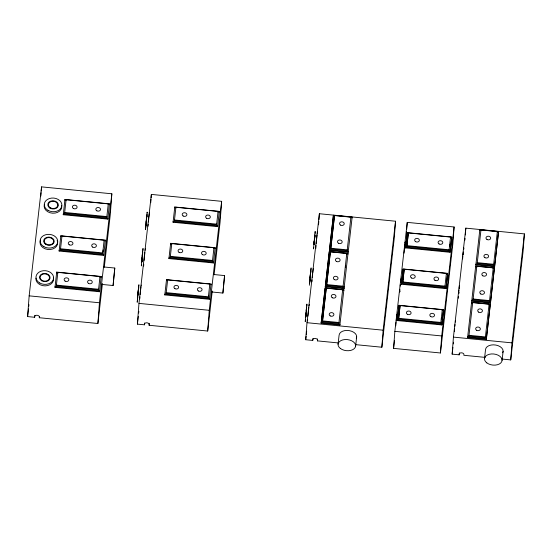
<?xml version="1.0" encoding="UTF-8"?>
<svg xmlns="http://www.w3.org/2000/svg" width="552" height="552" viewBox="0 0 552 552"><rect width="100%" height="100%" fill="white"/><g stroke="black" fill="none" stroke-linecap="round" stroke-linejoin="round"><path stroke-width="0.83" d="M102.203 284.452L113.084 285.522L114.768 268.037L103.886 266.968M114.802 268.106L113.084 285.522M137.593 297.783L137.648 297.887M138.504 289.234L138.517 288.882L138.373 289.71M138.904 285.494L138.89 284.763L137.8 294.395M142.637 252.913L142.582 252.802M143.644 266.092L143.748 264.229M145.859 225.133L145.914 225.244M146.77 216.584L146.715 216.481M147.17 212.844L147.156 212.12L145.473 229.604L145.9 226.417M149.516 213.072L149.502 212.347L149.406 212.879M306.526 308.547L306.47 308.437M309.748 280.775L309.803 280.878M310.659 272.219L310.603 272.115M314.792 235.897L314.737 235.794M317.538 232.385L317.524 231.661L317.283 233.275M405.23 242.638L405.216 242.052L405.023 243.349M138.462 289.876L138.559 288.261L138.035 292.76M141.671 261.993L141.843 259.93M141.767 260.82L141.781 261.565M142.595 253.554L142.699 252.374M142.954 250.373L143.023 248.441L141.933 258.074M146.728 217.226L146.818 215.618L146.639 217.06M305.615 317.096L305.656 316.455M306.484 309.189L306.574 307.574L306.394 309.023M306.843 306.008L306.912 304.076L305.228 321.561L305.47 319.946M309.789 280.126L309.7 281.741L309.879 280.299M310.666 272.412L310.707 271.253L310.424 273.537M307.561 321.071L307.637 319.863M311.059 268.479L310.728 272.702M313.881 244.446L313.922 243.805M315.109 233.365L315.178 231.433L313.495 248.917L313.729 247.303M315.82 248.421L316.041 245.543M396.895 316.248L396.95 314.702L396.764 315.992M399.724 291.787L399.896 289.483M455.476 322.009L455.531 320.464L455.338 321.761M458.367 296.583L458.312 298.128L458.388 297.707M463.735 249.366L463.79 247.82L463.604 249.111M34.824 315.323L34.631 317.276L27.6 316.579L29.159 295.851L41.559 186.873L111.849 193.793L110.29 214.528L104.28 267.306M40.869 196.001L41.117 192.682M41.241 191.02L41.559 186.873M34.631 317.276L34.686 316.531A2.353 1.483 6.5 0 1 37.136 315.282A2.353 1.483 6.5 0 1 39.371 316.993L39.316 317.731L97.89 323.5L102.444 283.486M55 287.371L55.055 286.633L99.574 291.014L99.519 291.753L55 287.371L56.711 272.101L101.23 276.483L101.168 277.221M56.656 272.84L56.711 272.101M56.332 285.839L56.387 285.101L98.56 289.248L98.504 289.986L56.332 285.839L57.836 272.384L100.009 276.531L99.953 277.276M59.133 251.05L59.188 250.304L103.707 254.686L103.652 255.431L59.133 251.05L60.844 235.78L105.356 240.161L105.301 240.9M57.781 273.123L57.836 272.384M60.789 236.518L60.844 235.78M60.465 249.518L60.52 248.773L102.693 252.926L102.637 253.665L60.465 249.518L61.962 236.063L104.142 240.21L104.086 240.948M63.266 214.721L63.321 213.983L107.84 218.364L107.785 219.103L63.266 214.721L64.97 199.451L109.489 203.833L109.434 204.571M61.907 236.801L61.962 236.063M64.915 200.197L64.97 199.451M64.598 213.189L64.653 212.451L106.826 216.598L106.771 217.343L64.598 213.189L66.095 199.734L108.275 203.888L108.22 204.626M66.04 200.48L66.095 199.734M97.89 323.5L99.45 302.765L111.849 193.793M144.645 322.996L144.438 324.811L137.407 324.121L138.966 303.386L151.365 194.414L221.656 201.328L220.096 222.063L214.093 274.848M150.737 202.708L150.993 199.389M151.117 197.733L151.365 194.414M144.438 324.811L144.493 324.072A2.353 1.483 6.5 0 1 146.949 322.817A2.353 1.483 6.5 0 1 149.178 324.535L149.123 325.273L207.697 331.034L212.251 291.021M164.806 294.913L164.862 294.168L209.38 298.549L209.325 299.287L164.806 294.913L166.518 279.636L211.036 284.018L210.981 284.763M166.462 280.382L166.518 279.636M166.138 293.374L166.193 292.636L208.366 296.783L208.311 297.528L166.138 293.374L167.642 279.919L209.815 284.073L209.76 284.811M168.94 258.584L168.995 257.846L213.514 262.228L213.458 262.966L168.94 258.584L170.651 243.315L215.17 247.696L215.114 248.434M167.587 280.664L167.642 279.919M170.596 244.053L170.651 243.315M170.271 257.053L170.326 256.314L212.499 260.461L212.444 261.2L170.271 257.053L171.775 243.598L213.948 247.751L213.893 248.49M173.073 222.263L173.128 221.518L217.647 225.899L217.591 226.644L173.073 222.263L174.784 206.993L219.303 211.375L219.241 212.113M171.72 244.336L171.775 243.598M174.729 207.731L174.784 206.993M174.404 220.731L174.46 219.986L216.632 224.14L216.577 224.878L174.404 220.731L175.909 207.276L218.081 211.423L218.026 212.161M175.853 208.014L175.909 207.276M207.697 331.034L209.256 310.3L221.656 201.328M312.929 338.473L312.736 340.418L305.704 339.728L306.988 322.699L319.387 213.727L395.536 221.221L394.252 238.25L381.853 347.222L355.571 344.634M318.552 224.795L318.808 221.387M318.939 219.689L319.387 213.727M312.736 340.418L312.791 339.68A2.353 1.483 6.5 0 1 315.247 338.431A2.353 1.483 6.5 0 1 317.476 340.142L317.421 340.881L338.617 342.964M343.875 289.772L339.894 325.018L321.147 323.175L325.128 287.923L343.875 289.772L343.82 290.511M342.654 289.821L338.88 323.251L322.478 321.643L326.253 288.206L342.654 289.821L342.599 290.559M325.128 287.923L321.147 323.175M348.008 253.444L344.027 288.696L325.28 286.847L329.261 251.602L348.008 253.444L347.953 254.189M326.253 288.206L322.478 321.643M346.787 253.499L343.013 286.93L326.611 285.315L330.386 251.884L346.787 253.499L346.732 254.237M329.261 251.602L325.28 286.847M352.142 217.122L348.16 252.367L329.413 250.525L333.394 215.28L352.142 217.122L352.086 217.861M330.386 251.884L326.611 285.315M350.92 217.171L347.146 250.608L330.745 248.993L334.519 215.563L350.92 217.171L350.865 217.916M333.394 215.28L329.413 250.525M334.519 215.563L330.745 248.993M338.88 323.251L338.935 322.513L322.534 320.898M339.894 325.018L339.949 324.279L321.209 322.43M343.013 286.93L343.068 286.191L326.667 284.577M345.442 267.651L345.573 265.947M344.027 288.696L344.082 287.951L325.335 286.108M347.146 250.608L347.201 249.863L330.8 248.248M348.16 252.367L348.215 251.629L329.468 249.787M381.853 347.222L383.136 330.193L395.536 221.221M393.569 348.374L394.852 331.345L407.252 222.373L454.11 226.982L452.826 244.012L440.434 352.983L393.569 348.374L394.445 340.715M397.261 320.56L398.972 305.29L443.491 309.672L443.435 310.41L441.779 324.942L397.261 320.56L398.972 305.29M442.269 309.727L440.765 323.175L398.592 319.028L400.096 305.573L442.269 309.727L442.214 310.465M401.394 284.239L403.105 268.969L447.624 273.35L447.568 274.089L445.912 288.62L401.394 284.239L403.105 268.969M400.096 305.573L398.592 319.028M446.402 273.399L444.898 286.854L402.725 282.707L404.23 269.252L446.402 273.399L446.347 274.137M406.417 233.441L406.541 231.737M406.734 229.183L407.252 222.373M405.527 247.91L407.238 232.64L451.757 237.022L451.695 237.767L450.046 252.292L405.527 247.91L407.238 232.64M404.23 269.252L402.725 282.707M450.536 237.077L449.031 250.532L406.858 246.378L408.363 232.923L450.536 237.077L450.48 237.815M408.363 232.923L406.858 246.378M440.765 323.175L440.82 322.437L398.647 318.29M441.779 324.942L443.491 309.672M444.898 286.854L444.953 286.115L402.781 281.962M440.434 352.983L441.71 335.954L454.11 226.982M445.912 288.62L447.624 273.35M449.031 250.532L449.087 249.787L406.914 245.64M450.046 252.292L451.757 237.022M459.367 352.88L459.174 354.832L452.15 354.136L453.427 337.106L465.826 228.135L524.4 233.896L523.117 250.925L510.724 359.904L502.203 359.062M464.929 240.058L465.053 238.354M465.315 234.945L465.826 228.135M459.174 354.832L459.229 354.087A2.353 1.483 6.5 0 1 461.686 352.838A2.353 1.483 6.5 0 1 463.915 354.55L463.859 355.288L485.16 357.385M467.592 337.582L467.647 336.844L486.388 338.686L486.333 339.425L467.592 337.582L471.574 302.33L490.314 304.18L486.333 339.425M468.917 336.051L468.972 335.305L485.374 336.92L485.318 337.665L468.917 336.051L472.691 302.613L489.093 304.228L489.037 304.973M471.511 303.076L471.574 302.33M471.718 301.261L471.774 300.516L490.521 302.365L490.466 303.103L471.718 301.261L475.7 266.009L494.447 267.851L490.466 303.103M472.636 303.358L472.691 302.613M473.05 299.722L473.105 298.984L489.507 300.598L489.451 301.337L473.05 299.722L476.824 266.292L493.226 267.906L493.171 268.645M475.645 266.747L475.7 266.009M475.852 264.932L475.907 264.194L494.654 266.036L494.599 266.775L475.852 264.932L479.833 229.687L498.58 231.529L494.599 266.775M476.769 267.03L476.824 266.292M477.183 263.401L477.238 262.662L493.64 264.277L493.585 265.015L477.183 263.401L480.958 229.97L497.359 231.585L497.304 232.323M479.778 230.425L479.833 229.687M480.902 230.708L480.958 229.97M510.724 359.904L512.001 342.868L524.4 233.896M137.586 297.597L137.669 296.596M137.71 296.251L137.545 298.756L137.731 297.307M138.828 286.695L138.511 290.387M142.651 253.099L142.43 255.521M145.852 224.947L145.928 223.946M145.976 223.601L145.811 226.106L145.99 224.664M147.087 214.052L146.839 217.067M305.608 316.91L305.732 315.565M306.415 310.079L306.539 308.734M309.741 280.582L309.865 279.236M313.874 244.26L313.991 242.914M314.674 237.429L314.84 234.924L314.661 236.373M314.723 237.091L314.799 236.083M400.924 281.258L401.028 279.926M141.795 260.268L142.05 257.66M142.568 254.099L142.333 256.652M139.753 298.88L139.932 296.859M148.019 226.23L148.198 224.215M305.684 315.903L305.822 314.488M306.65 308.354L306.319 311.155L306.532 309.7M309.817 279.581L310.072 276.973M313.95 243.26L314.088 241.838M314.585 238.505L314.916 235.704M311.908 281.872L312.087 279.85M395.763 325.811L396.074 322.409M404.029 253.161L404.34 249.759M454.344 331.573L454.593 328.764M459.354 288.641L459.499 287.026M462.604 258.922L462.859 256.121M138.186 293.036L138.297 291.842M142.03 257.715L141.34 265.926L141.581 264.311M142.437 256.294L142.644 254.065M146.038 222.732L146.183 221.331M146.563 219.192L146.19 223.022M144.065 260.537L144.872 252.512M305.794 314.695L305.939 313.294M310.217 277.339L310.452 274.834M310.355 275.965L310.479 274.627M314.06 242.045L314.198 240.644M314.661 238.54L314.799 237.049M307.954 316.172L308.313 312.411M316.213 243.522L316.579 239.761M396.481 320.988L396.591 319.794M404.747 248.338L404.913 246.551M458.615 293.636L458.967 290.014M463.321 254.099L463.432 252.913M138.035 292.663L137.206 302.255L137.634 299.06M138.069 294.354L138.2 292.974M138.076 294.913L138.304 292.622M146.163 221.393L146.301 220.02M146.342 222.263L146.57 219.972M140.139 294.63L140.518 290.869M148.405 221.98L148.785 218.219M305.918 313.357L306.056 311.977M310.051 277.028L310.19 275.655M310.231 277.897L310.459 275.607M312.294 277.615L312.673 273.861M400.207 286.081L400.386 284.252M462.976 254.914L463.28 251.933M137.931 295.672L138.062 294.257M142.168 256.438L142.306 255.024M142.133 259.323L141.836 262.09M146.301 220.11L146.439 218.702M305.953 314.985L306.084 313.57M305.87 316.42L306.098 314.226M310.19 275.745L310.327 274.337M314.323 239.423L314.585 236.842M314.212 242.335L314.35 240.92M314.136 243.777L314.364 241.576M308.389 311.645L308.83 307.498M316.655 239.002L317.096 234.848M396.26 320.574L396.612 317.255M404.519 247.924L404.878 244.605M454.834 326.335L455.014 324.576M458.884 293.429L459.009 292.256M138.159 291.587L138.276 290.545M142.292 255.265L142.43 253.851M142.078 259.109L141.733 262.11M146.425 218.937L146.563 217.529M142.064 259.343L141.823 261.462M140.594 290.138L140.995 286.612M148.861 217.488L149.261 213.962M306.181 310.9L306.319 309.486M310.314 274.579L310.452 273.164M305.822 316.151L305.96 314.743M314.447 238.25L314.695 235.897M309.927 280.747L309.603 283.625M314.088 243.508L314.226 242.093M312.749 273.123L313.294 268.513M400.573 282.493L401.007 278.801M459.147 288.254L459.471 285.432M27.6 316.579L28.469 308.92M28.759 306.367L28.959 304.663M39.316 317.731L39.454 316.524M98.504 289.986L100.009 276.531M102.637 253.665L104.142 240.21M106.771 217.343L108.275 203.888M102.948 251.664L103.148 249.952M99.519 291.753L101.23 276.483M103.652 255.431L105.356 240.161M107.785 219.103L109.489 203.833M137.407 324.121L138.283 316.455M138.669 313.053L138.862 311.349M149.123 325.273L149.316 323.32M208.311 297.528L209.815 284.073M212.444 261.2L213.948 247.751M216.577 224.878L218.081 211.423M208.394 297.576L208.587 295.872M209.325 299.287L211.036 284.018M213.458 262.966L215.17 247.696M217.591 226.644L219.303 211.375M305.704 339.728L306.098 336.327M306.291 334.622L306.677 331.214M317.421 340.881L317.614 338.928M338.059 344.262L339.094 335.181A8.832 5.568 6.5 0 1 349.444 330.655A8.832 5.568 6.5 0 1 356.261 338.321M355.633 345.994L356.668 336.913M441.317 319.118L441.51 317.407M449.597 246.323L449.79 244.605M452.15 354.136L452.923 347.325M453.309 343.924L453.502 342.219M485.318 337.665L489.093 304.228M489.451 301.337L493.226 267.906M493.585 265.015L497.359 231.585M486.388 338.686L490.314 304.18M490.521 302.365L494.447 267.851M494.654 266.036L498.58 231.529M484.504 358.669L485.532 349.588A8.832 5.568 6.5 0 1 495.882 345.062A8.832 5.568 6.5 0 1 502.699 352.728M502.072 360.401L503.107 351.32M142.402 254.224L142.547 252.906M306.291 309.858L306.436 308.547M313.971 244.446L314.116 243.135M309.844 280.775L309.982 279.457M305.711 317.096L305.849 315.785M142.506 253.382L142.685 251.94M145.128 250.291L145.369 248.669M305.67 317.2L305.746 316.62M309.017 305.925L309.292 304.38M399.814 291.946L399.924 291.077M141.139 285.522L141.271 285.067M213.7 274.51L224.574 275.579L222.891 293.064L212.009 291.994M222.891 293.064L224.574 275.579M405.582 247.172L450.101 251.553M401.449 283.5L445.968 287.875M342.668 286.723L344.234 286.874M397.316 319.822L441.835 324.203M138.966 303.386L209.256 310.3M306.988 322.699L383.136 330.193M394.852 331.345L441.71 335.954M453.427 337.106L512.001 342.868M29.159 295.851L99.45 302.765M311.087 267.823L309.361 285.239M57.615 242.356A8.832 6.852 4.3 0 1 47.672 249.456A8.832 6.852 4.3 0 1 40.544 240.092M57.118 240.589A8.832 6.852 4.3 0 1 57.518 241.762M53.385 278.084A8.832 6.852 4.3 0 1 45.078 285.881A8.832 6.852 4.3 0 1 35.914 278.146M61.651 205.434A8.832 6.852 4.3 0 1 52.571 213.203A8.832 6.852 4.3 0 1 44.443 204.33M332.276 297.735A2.353 1.828 4.3 0 0 335.975 296.514A2.353 1.828 4.3 0 0 332.635 294.589A2.353 1.828 4.3 0 0 332.276 297.735M330.213 315.903A2.353 1.828 4.3 0 0 333.905 314.674A2.353 1.828 4.3 0 0 330.572 312.756A2.353 1.828 4.3 0 0 330.213 315.903M340.342 348.443A8.832 5.568 6.5 0 0 355.226 347.401A8.832 5.568 6.5 0 0 344.979 339.542A8.832 5.568 6.5 0 0 340.342 348.443M340.543 225.092A2.353 1.828 4.3 0 0 344.234 223.864A2.353 1.828 4.3 0 0 340.901 221.945A2.353 1.828 4.3 0 0 340.543 225.092M338.479 243.253A2.353 1.828 4.3 0 0 342.171 242.024A2.353 1.828 4.3 0 0 338.838 240.106A2.353 1.828 4.3 0 0 338.479 243.253M336.409 261.413A2.353 1.828 4.3 0 0 340.108 260.185A2.353 1.828 4.3 0 0 336.768 258.267A2.353 1.828 4.3 0 0 336.409 261.413M334.346 279.574A2.353 1.828 4.3 0 0 338.038 278.346A2.353 1.828 4.3 0 0 334.705 276.428A2.353 1.828 4.3 0 0 334.346 279.574M415.656 241.666A2.353 1.828 4.3 0 0 419.354 240.437A2.353 1.828 4.3 0 0 416.015 238.519A2.353 1.828 4.3 0 0 415.656 241.666M439.088 243.97A2.353 1.828 4.3 0 0 442.78 242.742A2.353 1.828 4.3 0 0 439.447 240.824A2.353 1.828 4.3 0 0 439.088 243.97M411.523 277.987A2.353 1.828 4.3 0 0 415.221 276.759A2.353 1.828 4.3 0 0 411.882 274.841A2.353 1.828 4.3 0 0 411.523 277.987M434.955 280.292A2.353 1.828 4.3 0 0 438.647 279.064A2.353 1.828 4.3 0 0 435.314 277.145A2.353 1.828 4.3 0 0 434.955 280.292M407.397 314.309A2.353 1.828 4.3 0 0 411.088 313.081A2.353 1.828 4.3 0 0 407.749 311.162A2.353 1.828 4.3 0 0 407.397 314.309M430.822 316.613A2.353 1.828 4.3 0 0 434.521 315.392A2.353 1.828 4.3 0 0 431.181 313.474A2.353 1.828 4.3 0 0 430.822 316.613M486.781 362.85A8.832 5.568 6.5 0 0 501.664 361.808A8.832 5.568 6.5 0 0 491.418 353.949A8.832 5.568 6.5 0 0 486.781 362.85M478.715 312.149A2.353 1.828 4.3 0 0 482.413 310.921A2.353 1.828 4.3 0 0 479.074 309.003A2.353 1.828 4.3 0 0 478.715 312.149M476.652 330.31A2.353 1.828 4.3 0 0 480.343 329.082A2.353 1.828 4.3 0 0 477.011 327.163A2.353 1.828 4.3 0 0 476.652 330.31M482.848 275.821A2.353 1.828 4.3 0 0 486.547 274.592A2.353 1.828 4.3 0 0 483.207 272.674A2.353 1.828 4.3 0 0 482.848 275.821M480.785 293.981A2.353 1.828 4.3 0 0 484.477 292.76A2.353 1.828 4.3 0 0 481.144 290.835A2.353 1.828 4.3 0 0 480.785 293.981M486.981 239.499A2.353 1.828 4.3 0 0 490.673 238.271A2.353 1.828 4.3 0 0 487.34 236.353A2.353 1.828 4.3 0 0 486.981 239.499M484.918 257.66A2.353 1.828 4.3 0 0 488.61 256.432A2.353 1.828 4.3 0 0 485.277 254.513A2.353 1.828 4.3 0 0 484.918 257.66M92.695 247.103A2.353 1.828 4.3 0 0 96.386 245.875A2.353 1.828 4.3 0 0 93.053 243.956A2.353 1.828 4.3 0 0 92.695 247.103M69.262 244.798A2.353 1.828 4.3 0 0 72.954 243.57A2.353 1.828 4.3 0 0 69.621 241.652A2.353 1.828 4.3 0 0 69.262 244.798M96.828 210.781A2.353 1.828 4.3 0 0 100.519 209.553A2.353 1.828 4.3 0 0 97.186 207.635A2.353 1.828 4.3 0 0 96.828 210.781M73.395 208.47A2.353 1.828 4.3 0 0 77.087 207.248A2.353 1.828 4.3 0 0 73.754 205.33A2.353 1.828 4.3 0 0 73.395 208.47M46.237 244.122A4.713 3.657 4.3 0 0 53.627 241.666A4.713 3.657 4.3 0 0 46.954 237.829A4.713 3.657 4.3 0 0 46.237 244.122M45.906 244.488A5.299 4.112 4.3 0 0 54.213 241.728A5.299 4.112 4.3 0 0 46.706 237.408A5.299 4.112 4.3 0 0 45.906 244.488M43.877 246.675A8.832 6.852 4.3 0 0 57.725 242.073A8.832 6.852 4.3 0 0 45.216 234.876A8.832 6.852 4.3 0 0 43.877 246.675M42.111 280.444A4.713 3.657 4.3 0 0 49.494 277.994A4.713 3.657 4.3 0 0 42.821 274.158A4.713 3.657 4.3 0 0 42.111 280.444M41.773 280.809A5.299 4.112 4.3 0 0 50.08 278.049A5.299 4.112 4.3 0 0 42.573 273.73A5.299 4.112 4.3 0 0 41.773 280.809M39.744 282.997A8.832 6.852 4.3 0 0 53.592 278.394A8.832 6.852 4.3 0 0 41.089 271.198A8.832 6.852 4.3 0 0 39.744 282.997M50.37 207.8A4.713 3.657 4.3 0 0 57.76 205.344A4.713 3.657 4.3 0 0 51.088 201.508A4.713 3.657 4.3 0 0 50.37 207.8M50.032 208.159A5.299 4.112 4.3 0 0 58.346 205.399A5.299 4.112 4.3 0 0 50.839 201.087A5.299 4.112 4.3 0 0 50.032 208.159M48.01 210.346A8.832 6.852 4.3 0 0 61.858 205.744A8.832 6.852 4.3 0 0 49.349 198.554A8.832 6.852 4.3 0 0 48.01 210.346M88.561 283.424A2.353 1.828 4.3 0 0 92.253 282.203A2.353 1.828 4.3 0 0 88.92 280.278A2.353 1.828 4.3 0 0 88.561 283.424M65.129 281.12A2.353 1.828 4.3 0 0 68.828 279.892A2.353 1.828 4.3 0 0 65.488 277.973A2.353 1.828 4.3 0 0 65.129 281.12M202.501 254.638A2.353 1.828 4.3 0 0 206.193 253.416A2.353 1.828 4.3 0 0 202.86 251.491A2.353 1.828 4.3 0 0 202.501 254.638M179.069 252.333A2.353 1.828 4.3 0 0 182.767 251.105A2.353 1.828 4.3 0 0 179.428 249.187A2.353 1.828 4.3 0 0 179.069 252.333M198.368 290.966A2.353 1.828 4.3 0 0 202.066 289.738A2.353 1.828 4.3 0 0 198.727 287.82A2.353 1.828 4.3 0 0 198.368 290.966M174.943 288.661A2.353 1.828 4.3 0 0 178.634 287.433A2.353 1.828 4.3 0 0 175.294 285.515A2.353 1.828 4.3 0 0 174.943 288.661M206.634 218.316A2.353 1.828 4.3 0 0 210.326 217.088A2.353 1.828 4.3 0 0 206.993 215.17A2.353 1.828 4.3 0 0 206.634 218.316M183.202 216.011A2.353 1.828 4.3 0 0 186.9 214.783A2.353 1.828 4.3 0 0 183.561 212.865A2.353 1.828 4.3 0 0 183.202 216.011"/></g></svg>
